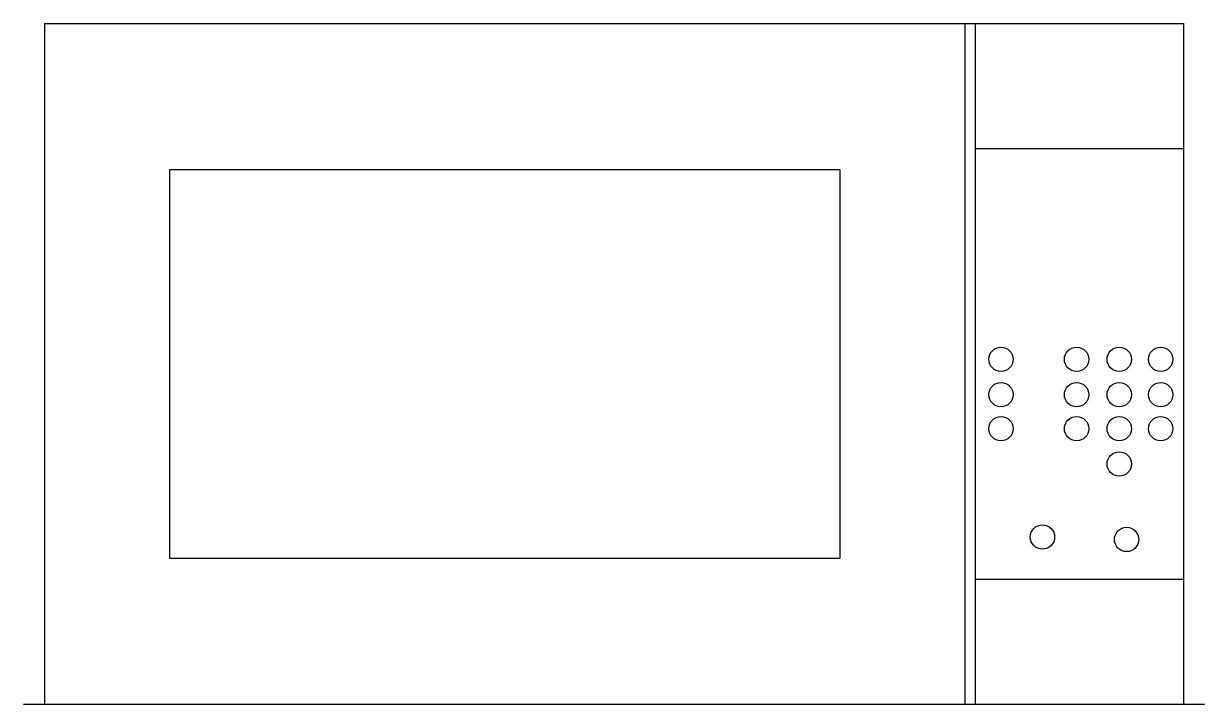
# Model space of a CAD drawing. Extents: x -0.567 to 0, y 0 to 0.327.
import ezdxf

# ---------------------------------------------------------------- set-up
doc = ezdxf.new("R2010")
doc.units = 0
doc.header["$LTSCALE"] = 0.5
doc.header["$MEASUREMENT"] = 0
for name, color, linetype in [('ALVENARIA1', 1, 'CONTINUOUS'), ('COTAS', 1, 'CONTINUOUS'), ('LINHA2', 2, 'CONTINUOUS')]:
    doc.layers.add(name, color=color, linetype=linetype)

msp = doc.modelspace()

# ---------------------------------------------------------------- linework, layer by layer
at = {"layer": 'ALVENARIA1'}
for p, q in [((-0.497, 0.257), (-0.175, 0.257)), ((-0.497, 0.257), (-0.497, 0.07)), ((-0.175, 0.257), (-0.175, 0.07)), ((-0.175, 0.07), (-0.497, 0.07)), ((-0.01, 0.06), (-0.11, 0.06))]:
    msp.add_line(p, q, dxfattribs=at)
for centre in [(-0.09765, 0.16575), (-0.06137, 0.16575), (-0.04088, 0.16575), (-0.02099, 0.16575), (-0.09765, 0.14879), (-0.06137, 0.14879), (-0.04088, 0.14879), (-0.02099, 0.14879), (-0.09765, 0.13242), (-0.06137, 0.13242), (-0.04088, 0.13242), (-0.02099, 0.13242), (-0.04088, 0.11546), (-0.07775, 0.08038), (-0.03737, 0.07921)]:
    msp.add_circle(centre, 0.00585, dxfattribs=at)
at = {"layer": 'COTAS'}
for p, q in [((-0.115, 0.327), (-0.115, 0)), ((-0.11, 0.327), (-0.11, 0)), ((-0.11, 0.267), (-0.01, 0.267))]:
    msp.add_line(p, q, dxfattribs=at)
at = {"layer": 'LINHA2'}
for p, q in [((-0.557, 0.327), (-0.01, 0.327)), ((-0.557, 0.327), (-0.557, 0)), ((-0.01, 0.327), (-0.01, 0)), ((0, 0), (-0.567, 0))]:
    msp.add_line(p, q, dxfattribs=at)

doc.saveas('drawing.dxf')
